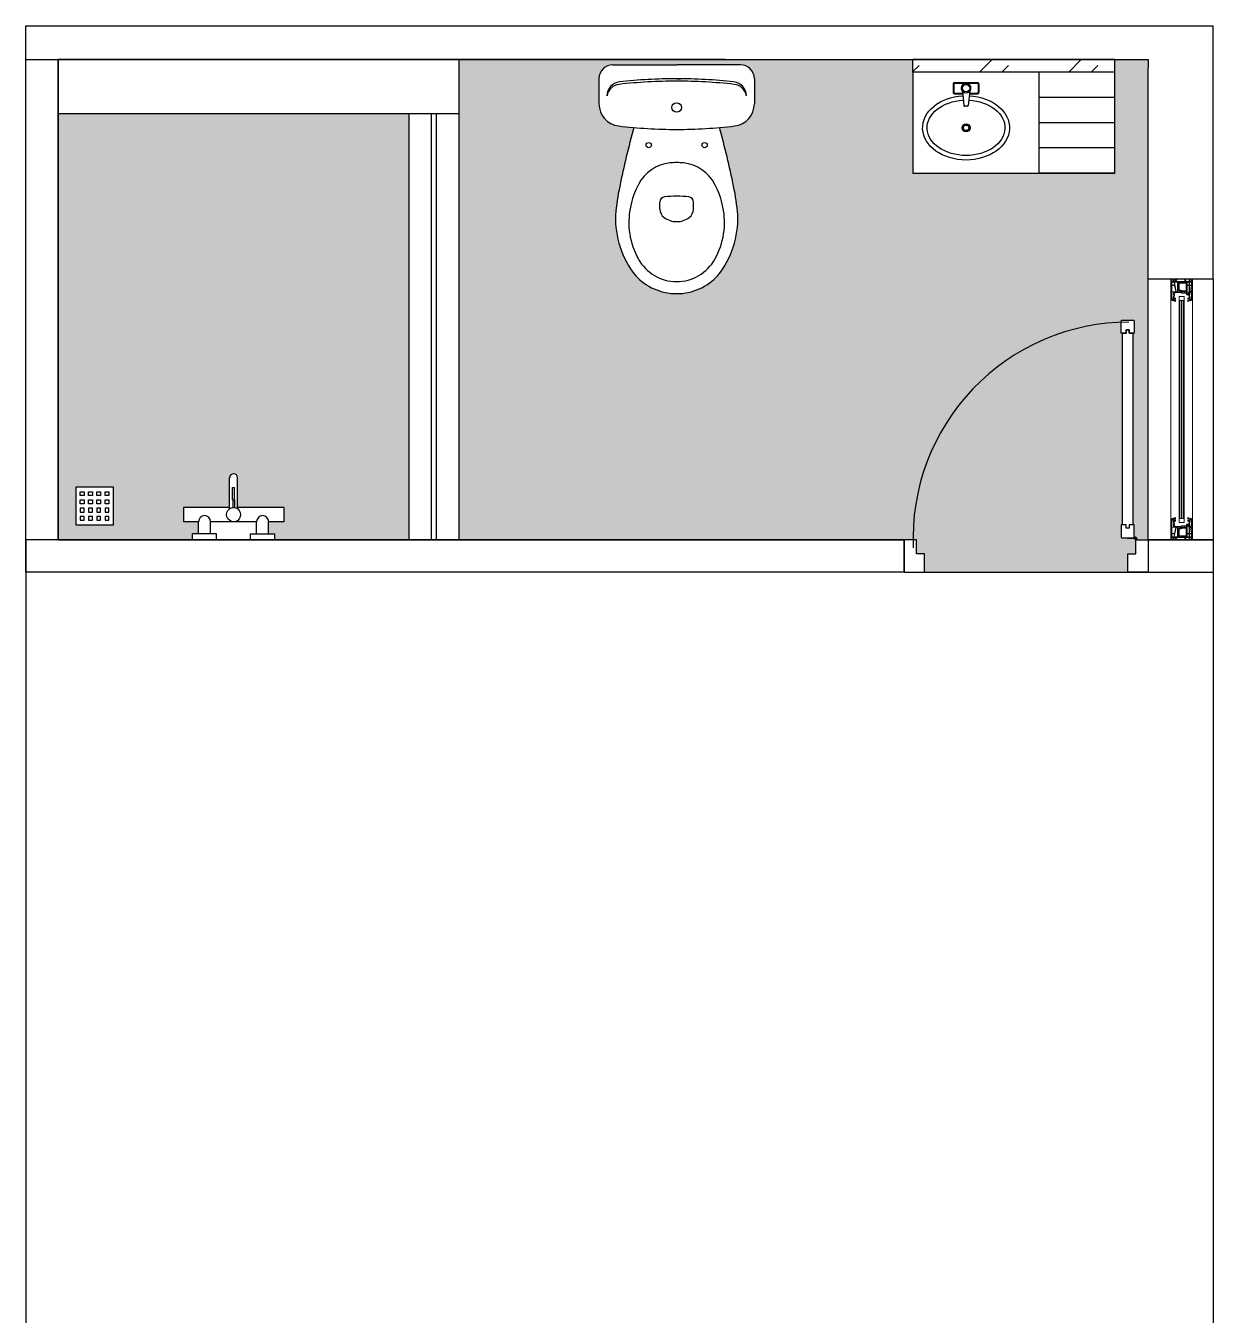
# Model space of a CAD drawing. Header units: millimetres. Extents: x 2258 to 5600, y 711 to 2563.
# Drawn here: x 4734.3 to 4875.3, y 1193.1 to 1346.1 of the extents above; entities that cross this region are included whole.
import ezdxf

# ---------------------------------------------------------------- set-up
doc = ezdxf.new("R2010")
doc.units = ezdxf.units.MM
doc.linetypes.add('HIDDENX2', pattern=[0.75, 0.5, -0.25])
for name, color, linetype, lineweight in [('HAT', 8, 'Continuous', 18), ('PQI-A-HIDN', 31, 'HIDDENX2', 9), ('PQI-A-IN-ELEV', 245, 'Continuous', 9), ('PQI-A-WALL', 30, 'Continuous', 50), ('PQI-A-WIN', 140, 'Continuous', 13), ('WAL', 7, 'Continuous', 30)]:
    doc.layers.add(name, color=color, linetype=linetype, lineweight=lineweight)

# ---------------------------------------------------------------- blocks, each defined once
blk = doc.blocks.new('*U97')
at = {"ltscale": 10}
for p, q in [((47, 33.1), (0, 33.1)), ((0, 33.1), (0.1, 31.2)), ((0, 33.1), (60.7, 33.1)), ((2.2, 25.9), (0, 25.1)), ((0, 25.1), (0, 23.6)), ((0, 12.1), (0, 9.6)), ((0.1, 31.2), (2.2, 30.4)), ((0.5, 23.1), (6, 23.1)), ((6, 12.6), (0.5, 12.6)), ((1, 8.6), (2.5, 8.6)), ((2.5, 8.6), (2.5, 10.6)), ((2.5, 10.6), (6, 10.6)), ((4, 30.7), (6, 30.7)), ((6, 25.6), (4, 25.6)), ((6.5, 30.2), (6.5, 26.1)), ((6.5, 22.6), (6.5, 13.1)), ((6.5, 10.1), (6.5, -15.9)), ((9.1, 23.2), (9.1, 16.9)), ((9.1, 15.7), (9.1, -11.7)), ((18.1, 23.5), (9.4, 23.5)), ((9.4, 16.6), (18.1, 16.6)), ((37.9, 16), (9.4, 16)), ((18.4, 16.9), (18.4, 23.2)), ((19, 23.2), (19, 16.9)), ((37.9, 23.5), (19.3, 23.5)), ((19.3, 16.6), (41.6, 16.6)), ((38.2, 13.9), (38.2, 15.7)), ((38.2, -2.2), (39.7, 1.7)), ((38.9, 7.9), (40.6, 7.9)), ((40, 6.4), (38.9, 6.4)), ((39, 15.7), (39, 13.9)), ((41.1, 16), (39.3, 16)), ((39.7, 1.7), (40, 6.4)), ((40.8, 23.3), (40.8, 30.2)), ((40.8, 30.2), (60.7, 30.2)), ((40.8, -2.6), (42.3, 1.1)), ((40.9, 8.2), (41.4, 15.7)), ((42.8, 22.8), (41.3, 22.8)), ((43.1, 20.2), (41.3, 20.2)), ((42.3, 1.1), (44, 15.1)), ((42.8, 22.8), (48.4, 24.4)), ((44.8, 20.7), (43.2, 20.3)), ((44.5, 15.6), (47.4, 15.1)), ((45.4, 18.4), (45.4, 20.2)), ((48.1, 24.5), (46.8, 25.1)), ((56.1, 23.3), (48, 21.8)), ((48, 15.6), (48, 21.8)), ((56.9, 25.9), (48.4, 24.4)), ((746.7, 8), (53.3, 8)), ((53.3, -8), (53.3, 8)), ((57.5, 19.5), (56.7, 22.9)), ((63, 25.9), (56.9, 25.9)), ((60.4, 19.1), (58, 19.1)), ((58.9, 23.1), (59.4, 20.9)), ((62.7, 23.7), (59.4, 23.7)), ((59.7, 20.6), (60.7, 20.6)), ((61, 20.2), (60.4, 19.1)), ((62.7, 28.6), (63.3, 26.3)), ((64.6, 19.1), (64, 20.2)), ((64.3, 20.6), (65.2, 20.6)), ((67.7, 19.1), (64.6, 19.1)), ((65.3, -8), (65.3, 8)), ((65.5, 29.4), (68, 19.5)), ((734.5, 29.4), (732, 19.5)), ((732.3, 19.1), (735.3, 19.1)), ((734.7, -8), (734.7, 8)), ((735.7, 20.6), (734.8, 20.6)), ((735.3, 19.1), (736, 20.2)), ((737.3, 28.6), (736.7, 26.3)), ((737, 25.9), (743.1, 25.9)), ((737.3, 23.7), (740.6, 23.7)), ((739, 20.2), (739.6, 19.1)), ((800, 33.1), (739.3, 33.1)), ((759.2, 30.2), (739.3, 30.2)), ((740.3, 20.6), (739.3, 20.6)), ((739.6, 19.1), (742, 19.1)), ((741.1, 23.1), (740.6, 20.9)), ((742.5, 19.5), (743.3, 22.9)), ((743.1, 25.9), (751.6, 24.4)), ((743.9, 23.3), (752, 21.8)), ((746.7, -8), (746.7, 8)), ((757.2, 22.8), (751.6, 24.4)), ((751.9, 24.5), (753.2, 25.1)), ((752, 15.6), (752, 21.8)), ((755.5, 15.6), (752.6, 15.1)), ((753, 33.1), (800, 33.1)), ((754.6, 18.4), (754.6, 20.2)), ((755.2, 20.7), (756.8, 20.3)), ((757.7, 1.1), (756, 15.1)), ((756.9, 20.2), (758.7, 20.2)), ((757.2, 22.8), (758.7, 22.8)), ((759.2, -2.6), (757.7, 1.1)), ((780.7, 16.6), (758.4, 16.6)), ((759.1, 8.2), (758.6, 15.7)), ((758.9, 16), (760.7, 16)), ((759.2, 23.3), (759.2, 30.2)), ((761, 7.9), (759.4, 7.9)), ((759.9, 6.4), (761, 6.4)), ((760.3, 1.7), (759.9, 6.4)), ((761.8, -2.2), (760.3, 1.7)), ((761, 15.7), (761, 13.9)), ((761.8, 13.9), (761.8, 15.7)), ((762.1, 23.5), (780.7, 23.5)), ((762.1, 16), (790.6, 16)), ((781, 23.2), (781, 16.9)), ((781.6, 16.9), (781.6, 23.2)), ((781.9, 23.5), (790.6, 23.5)), ((790.6, 16.6), (781.9, 16.6)), ((790.9, 23.2), (790.9, 16.9)), ((790.9, 15.7), (790.9, -11.7)), ((793.5, 30.2), (793.5, 26.1)), ((793.5, 22.6), (793.5, 13.1)), ((793.5, 10.1), (793.5, -15.9)), ((796, 30.7), (794, 30.7)), ((794, 25.6), (796, 25.6)), ((799.5, 23.1), (794, 23.1)), ((794, 12.6), (799.5, 12.6)), ((797.5, 10.6), (794, 10.6)), ((797.5, 8.6), (797.5, 10.6)), ((799, 8.6), (797.5, 8.6)), ((799.9, 31.2), (797.8, 30.4)), ((797.8, 25.9), (800, 25.1)), ((800, 33.1), (799.9, 31.2)), ((800, 25.1), (800, 23.6)), ((800, 12.1), (800, 9.6)), ((0, -15.4), (0, -17.8)), ((0, -17.8), (2.2, -18.6)), ((2.2, -23.1), (0, -23.9)), ((0, -23.9), (0, -24.8)), ((0, -24.8), (2.2, -25.6)), ((0.1, -30.9), (0, -32.9)), ((0, -32.9), (60.7, -32.9)), ((2.2, -30.1), (0.1, -30.9)), ((2.5, -14.4), (1, -14.4)), ((2.5, -16.4), (2.5, -14.4)), ((6, -16.4), (2.5, -16.4)), ((4, -18.4), (6, -18.4)), ((6, -23.4), (4, -23.4)), ((4, -25.4), (6, -25.4)), ((6, -30.4), (4, -30.4)), ((6.5, -18.9), (6.5, -22.9)), ((6.5, -25.9), (6.5, -29.9)), ((9.1, -12.9), (9.1, -22.1)), ((9.4, -12), (18.1, -12)), ((37.9, -12.6), (9.4, -12.6)), ((9.5, -22.4), (38, -16.9)), ((18.4, -11.7), (18.4, -10.3)), ((19, -10.3), (19, -11.7)), ((19.3, -12), (37.9, -12)), ((39.1, -23.3), (38, -29.6)), ((38.2, -11.7), (38.2, -2.3)), ((38.2, -16.6), (38.2, -12.9)), ((38.3, -30), (60.7, -30)), ((40.8, -19.4), (40.8, -2.8)), ((47.8, -21.6), (45.8, -22.5)), ((48.1, -24.2), (46.8, -24.8)), ((56.1, -23), (48.1, -21.6)), ((56.9, -25.7), (48.4, -24.2)), ((746.7, -8), (53.3, -8)), ((57.5, -19.2), (56.7, -22.6)), ((63, -25.7), (56.9, -25.7)), ((60.4, -18.9), (58, -18.9)), ((58.9, -22.8), (59.4, -20.6)), ((62.7, -23.5), (59.4, -23.5)), ((59.7, -20.4), (60.7, -20.4)), ((61, -19.9), (60.4, -18.9)), ((62.7, -28.4), (63.3, -26)), ((64.6, -18.9), (64, -19.9)), ((64.3, -20.4), (65.2, -20.4)), ((67.7, -18.9), (64.6, -18.9)), ((65.5, -29.1), (68, -19.2)), ((734.5, -29.1), (732, -19.2)), ((732.3, -18.9), (735.3, -18.9)), ((735.7, -20.4), (734.8, -20.4)), ((735.3, -18.9), (736, -19.9)), ((737.3, -28.4), (736.7, -26)), ((737, -25.7), (743.1, -25.7)), ((737.3, -23.5), (740.6, -23.5)), ((739, -19.9), (739.6, -18.9)), ((740.3, -20.4), (739.3, -20.4)), ((761.7, -30), (739.3, -30)), ((800, -32.9), (739.3, -32.9)), ((739.6, -18.9), (742, -18.9)), ((741.1, -22.8), (740.6, -20.6)), ((742.5, -19.2), (743.3, -22.6)), ((743.1, -25.7), (751.6, -24.2)), ((743.9, -23), (751.9, -21.6)), ((751.9, -24.2), (753.2, -24.8)), ((752.2, -21.6), (754.2, -22.5)), ((759.2, -19.4), (759.2, -2.8)), ((760.9, -23.3), (762, -29.6)), ((761.8, -11.7), (761.8, -2.3)), ((761.8, -16.6), (761.8, -12.9)), ((790.5, -22.4), (762, -16.9)), ((780.7, -12), (762.1, -12)), ((762.1, -12.6), (790.6, -12.6)), ((781, -10.3), (781, -11.7)), ((781.6, -11.7), (781.6, -10.3)), ((790.6, -12), (781.9, -12)), ((790.9, -12.9), (790.9, -22.1)), ((793.5, -18.9), (793.5, -22.9)), ((793.5, -25.9), (793.5, -29.9)), ((794, -16.4), (797.5, -16.4)), ((796, -18.4), (794, -18.4)), ((794, -23.4), (796, -23.4)), ((796, -25.4), (794, -25.4)), ((794, -30.4), (796, -30.4)), ((797.5, -16.4), (797.5, -14.4)), ((797.5, -14.4), (799, -14.4)), ((800, -17.8), (797.8, -18.6)), ((797.8, -23.1), (800, -23.9)), ((800, -24.8), (797.8, -25.6)), ((797.8, -30.1), (799.9, -30.9)), ((799.9, -30.9), (800, -32.9)), ((800, -15.4), (800, -17.8)), ((800, -23.9), (800, -24.8))]:
    blk.add_line(p, q, dxfattribs=at)
for p, q in [((9.1, 29.9), (9.1, 24.4)), ((18.1, 30.2), (9.4, 30.2)), ((9.4, 24.1), (18.1, 24.1)), ((9.6, 15.5), (34.9, 15.5)), ((9.6, 13.5), (9.6, 15.5)), ((9.6, 14.4), (10.7, 15.5)), ((9.6, 13.1), (11.6, 15.1)), ((9.6, 11.7), (11.6, 13.7)), ((34.9, 13.5), (9.6, 13.5)), ((9.6, -6.8), (9.6, 13.2)), ((9.6, 13.2), (11.6, 13.2)), ((9.6, 13), (9.8, 13.2)), ((9.6, 11.6), (11.3, 13.2)), ((9.6, 10.2), (11.6, 12.2)), ((9.6, 10.1), (11.6, 12.1)), ((9.6, 8.8), (11.6, 10.8)), ((9.6, 8.7), (11.6, 10.7)), ((9.6, 7.4), (11.6, 9.4)), ((9.6, 7.3), (11.6, 9.3)), ((9.6, 6), (11.6, 8)), ((9.6, 4.6), (11.6, 6.6)), ((9.6, 3.2), (11.6, 5.2)), ((9.6, 1.8), (11.6, 3.8)), ((9.6, 0.3), (11.6, 2.3)), ((9.6, -1.1), (11.6, 0.9)), ((10.1, 13.5), (12.1, 15.5)), ((11.5, 13.5), (13.5, 15.5)), ((11.6, 13.2), (11.6, -6.8)), ((12.9, 13.5), (14.9, 15.5)), ((14.3, 13.5), (16.3, 15.5)), ((15.7, 13.5), (17.7, 15.5)), ((17.2, 13.5), (19.2, 15.5)), ((18.4, 24.4), (18.4, 29.9)), ((18.6, 13.5), (20.6, 15.5)), ((19, 29.9), (19, 24.4)), ((25, 30.2), (19.3, 30.2)), ((19.3, 24.1), (37.9, 24.1)), ((20, 13.5), (22, 15.5)), ((21.4, 13.5), (23.4, 15.5)), ((22.8, 13.5), (24.8, 15.5)), ((24.2, 13.5), (26.2, 15.5)), ((25, 29.6), (25, 30.2)), ((25.6, 13.5), (27.6, 15.5)), ((27.1, 13.5), (29.1, 15.5)), ((30, 30.2), (28, 30.2)), ((28, 30.2), (28, 29.6)), ((28.5, 13.5), (30.5, 15.5)), ((29.9, 13.5), (31.9, 15.5)), ((30, 29.6), (30, 30.2)), ((31.3, 13.5), (33.3, 15.5)), ((32.4, -7.1), (35.6, 2.7)), ((32.7, 13.5), (34.7, 15.5)), ((37.9, 30.2), (33, 30.2)), ((33, 30.2), (33, 29.6)), ((34, -2.1), (37.1, 1)), ((34.1, 13.5), (35.9, 15.3)), ((37.5, 2), (34.3, -7.7)), ((34.7, 0), (37.6, 2.9)), ((35.3, 13.3), (36.7, 14.7)), ((35.4, 13.3), (36.8, 14.7)), ((35.4, 2.1), (37.6, 4.3)), ((35.6, 12.2), (37.6, 14.2)), ((35.6, 12.1), (37.4, 13.9)), ((35.6, 2.9), (35.6, 12.8)), ((35.6, 10.8), (37.6, 12.8)), ((35.6, 10.7), (37.6, 12.7)), ((35.6, 9.4), (37.6, 11.4)), ((35.6, 9.3), (37.6, 11.3)), ((35.6, 8), (37.6, 10)), ((35.6, 7.9), (37.6, 9.9)), ((35.6, 6.5), (37.6, 8.5)), ((35.6, 6.4), (37.6, 8.4)), ((35.6, 5.1), (37.6, 7.1)), ((35.6, 3.7), (37.6, 5.7)), ((37.6, 12.8), (37.6, 2.9)), ((37.7, 27.6), (37.9, 27.6)), ((37.9, 24.6), (37.7, 24.6)), ((38.2, 27.9), (38.2, 29.9)), ((761.8, 27.9), (761.8, 29.9)), ((762, 24.6), (762.3, 24.6)), ((780.7, 24.1), (762, 24.1)), ((762.1, 30.2), (767, 30.2)), ((762.3, 27.6), (762.1, 27.6)), ((764.4, 12.2), (762.4, 14.2)), ((762.4, 12.8), (762.4, 2.9)), ((764.4, 10.8), (762.4, 12.8)), ((764.4, 10.7), (762.4, 12.7)), ((764.4, 9.4), (762.4, 11.4)), ((764.4, 9.3), (762.4, 11.3)), ((764.4, 8), (762.4, 10)), ((764.4, 7.9), (762.4, 9.9)), ((764.4, 6.5), (762.4, 8.5)), ((764.4, 6.4), (762.4, 8.4)), ((764.4, 5.1), (762.4, 7.1)), ((764.4, 3.7), (762.4, 5.7)), ((764.6, 2.1), (762.4, 4.3)), ((765.3, 0), (762.4, 2.9)), ((762.5, 2), (765.7, -7.7)), ((764.4, 12.1), (762.6, 13.9)), ((766, -2.1), (762.9, 1)), ((764.6, 13.3), (763.2, 14.7)), ((764.7, 13.3), (763.3, 14.7)), ((765.9, 13.5), (764.1, 15.3)), ((764.4, 2.9), (764.4, 12.8)), ((767.6, -7.1), (764.4, 2.7)), ((790.4, 15.5), (765.1, 15.5)), ((765.1, 13.5), (790.4, 13.5)), ((767.3, 13.5), (765.3, 15.5)), ((768.7, 13.5), (766.7, 15.5)), ((767, 30.2), (767, 29.6)), ((770.1, 13.5), (768.1, 15.5)), ((771.5, 13.5), (769.5, 15.5)), ((770, 29.6), (770, 30.2)), ((770, 30.2), (772, 30.2)), ((772.9, 13.5), (770.9, 15.5)), ((772, 30.2), (772, 29.6)), ((774.3, 13.5), (772.3, 15.5)), ((775.8, 13.5), (773.8, 15.5)), ((775, 29.6), (775, 30.2)), ((775, 30.2), (780.7, 30.2)), ((777.2, 13.5), (775.2, 15.5)), ((778.6, 13.5), (776.6, 15.5)), ((780, 13.5), (778, 15.5)), ((781.4, 13.5), (779.4, 15.5)), ((782.8, 13.5), (780.8, 15.5)), ((781, 29.9), (781, 24.4)), ((781.6, 24.4), (781.6, 29.9)), ((781.9, 30.2), (790.6, 30.2)), ((790.6, 24.1), (781.9, 24.1)), ((784.2, 13.5), (782.2, 15.5)), ((785.7, 13.5), (783.7, 15.5)), ((787.1, 13.5), (785.1, 15.5)), ((788.5, 13.5), (786.5, 15.5)), ((789.9, 13.5), (787.9, 15.5)), ((790.4, 13.1), (788.4, 15.1)), ((790.4, 11.7), (788.4, 13.7)), ((790.4, 13.2), (788.4, 13.2)), ((788.4, 13.2), (788.4, -6.8)), ((790.4, 10.2), (788.4, 12.2)), ((790.4, 10.1), (788.4, 12.1)), ((790.4, 8.8), (788.4, 10.8)), ((790.4, 8.7), (788.4, 10.7)), ((790.4, 7.4), (788.4, 9.4)), ((790.4, 7.3), (788.4, 9.3)), ((790.4, 6), (788.4, 8)), ((790.4, 4.6), (788.4, 6.6)), ((790.4, 3.2), (788.4, 5.2)), ((790.4, 1.8), (788.4, 3.8)), ((790.4, 0.3), (788.4, 2.3)), ((790.4, -1.1), (788.4, 0.9)), ((790.4, 11.6), (788.7, 13.2)), ((790.4, 14.4), (789.3, 15.5)), ((790.4, 13), (790.2, 13.2)), ((790.4, 13.5), (790.4, 15.5)), ((790.4, -6.8), (790.4, 13.2)), ((790.9, 29.9), (790.9, 24.4)), ((9.1, -23.6), (9.1, -29.7)), ((17.7, -21.7), (9.3, -23.3)), ((9.4, -30), (17.8, -30)), ((9.6, -2.5), (11.6, -0.5)), ((9.6, -3.9), (11.6, -1.9)), ((9.6, -5.3), (11.6, -3.3)), ((9.6, -6.7), (11.6, -4.7)), ((9.8, -7.9), (11.6, -6.1)), ((10.4, -8.8), (11.8, -7.3)), ((11.2, -9.3), (13, -7.5)), ((12.3, -7.5), (31.7, -7.5)), ((31.7, -9.5), (12.3, -9.5)), ((12.4, -9.5), (14.4, -7.5)), ((13.9, -9.5), (15.9, -7.5)), ((15.3, -9.5), (17.3, -7.5)), ((16.7, -9.5), (18.7, -7.5)), ((18.1, -9.5), (20.1, -7.5)), ((18.1, -29.7), (18.1, -22)), ((19, -29.7), (19, -21.7)), ((19.2, -21.4), (37.8, -17.8)), ((37.1, -30), (19.3, -30)), ((19.5, -9.5), (21.5, -7.5)), ((20.9, -9.5), (22.9, -7.5)), ((22.3, -9.5), (24.3, -7.5)), ((23.8, -9.5), (25.8, -7.5)), ((25.2, -9.5), (27.2, -7.5)), ((26.6, -9.5), (28.6, -7.5)), ((28, -9.5), (30, -7.5)), ((29.4, -9.5), (31.4, -7.5)), ((30.8, -9.5), (35.1, -5.3)), ((32.3, -9.5), (34.4, -7.4)), ((32.6, -6.3), (35.8, -3.2)), ((33.3, -4.2), (36.4, -1.1)), ((38.7, -22), (37.4, -29.7)), ((38.2, -18.1), (38.2, -19.4)), ((761.3, -22), (762.6, -29.7)), ((761.8, -18.1), (761.8, -19.4)), ((780.8, -21.4), (762.2, -17.8)), ((762.9, -30), (780.7, -30)), ((766.7, -4.2), (763.5, -1.1)), ((767.3, -6.3), (764.2, -3.2)), ((769.2, -9.5), (764.9, -5.3)), ((767.7, -9.5), (765.6, -7.4)), ((787.7, -7.5), (768.3, -7.5)), ((768.3, -9.5), (787.7, -9.5)), ((770.6, -9.5), (768.6, -7.5)), ((772, -9.5), (770, -7.5)), ((773.4, -9.5), (771.4, -7.5)), ((774.8, -9.5), (772.8, -7.5)), ((776.2, -9.5), (774.2, -7.5)), ((777.6, -9.5), (775.6, -7.5)), ((779.1, -9.5), (777.1, -7.5)), ((780.5, -9.5), (778.5, -7.5)), ((781.9, -9.5), (779.9, -7.5)), ((781, -29.7), (781, -21.7)), ((783.3, -9.5), (781.3, -7.5)), ((781.9, -29.7), (781.9, -22)), ((790.6, -30), (782.2, -30)), ((782.3, -21.7), (790.7, -23.3)), ((784.7, -9.5), (782.7, -7.5)), ((786.1, -9.5), (784.1, -7.5)), ((787.5, -9.5), (785.5, -7.5)), ((788.7, -9.3), (787, -7.5)), ((789.6, -8.8), (788.2, -7.3)), ((790.4, -2.5), (788.4, -0.5)), ((790.4, -3.9), (788.4, -1.9)), ((790.4, -5.3), (788.4, -3.3)), ((790.4, -6.7), (788.4, -4.7)), ((790.2, -7.9), (788.4, -6.1)), ((790.9, -23.6), (790.9, -29.7))]:
    blk.add_line(p, q)
at = {"ltscale": 100}
for p, q in [((65.3, 5), (734.7, 5)), ((65.3, 0), (734.7, 0)), ((65.3, -5), (734.7, -5))]:
    blk.add_line(p, q, dxfattribs=at)
at = {"ltscale": 10}
for centre, radius, start, end in [((0.5, 23.6), 0.5, 180, 270), ((0.5, 12.1), 0.5, 90, 180), ((1, 9.6), 1, 180, 270), ((2.6, 31.4), 1, 250, 293.8955), ((2.6, 24.9), 1, 66.1045, 110), ((4, 28.2), 2.5, 90, 113.8955), ((4, 28.1), 2.5, 246.1045, 270), ((6, 30.2), 0.5, 0, 90), ((6, 26.1), 0.5, 270, 0), ((6, 22.6), 0.5, 0, 90), ((6, 13.1), 0.5, 270, 0), ((6, 10.1), 0.5, 0, 90), ((9.4, 23.2), 0.3, 90, 180), ((9.4, 16.9), 0.3, 180, 270), ((9.4, 15.7), 0.3, 90, 180), ((18.1, 23.2), 0.3, 0, 90), ((18.1, 16.9), 0.3, 270, 360), ((19.3, 23.2), 0.3, 90, 180), ((19.3, 16.9), 0.3, 180, 270), ((37.9, 23.2), 0.3, 1.6854, 90), ((37.9, 15.7), 0.3, 0, 90), ((41.3, 23.3), 3.1, 181.6854, 270), ((38.6, 13.9), 0.4, 180, 0), ((38.9, 7.1), 0.75, 90, 270), ((39.3, 15.7), 0.3, 90, 180), ((40.6, 8.2), 0.3, 270, 356), ((44.3, 19.6), 6, 65.2313, 125.6853), ((41.3, 23.3), 0.5, 180, 270), ((41.1, 15.7), 0.3, 356, 90), ((41.6, 16.9), 0.3, 270, 326.3748), ((44.5, 15.1), 3.1, 79.1758, 146.3748), ((43.1, 20.7), 0.5, 270, 286), ((44.5, 15.1), 0.5, 82, 176), ((44.9, 20.2), 0.5, 0, 106), ((45.1, 18.4), 0.3, 259.1758, 0), ((47.5, 15.6), 0.5, 261.547, 0), ((48.3, 24.9), 0.5, 245.2313, 280), ((56.2, 22.8), 0.5, 14, 100), ((56.9, 25.4), 0.5, 90, 100), ((56.9, 25.4), 0.5, 90, 100), ((58, 19.6), 0.5, 194, 270), ((59.4, 23.2), 0.5, 90, 194), ((59.7, 20.9), 0.3, 194, 270), ((60.7, 28.1), 5, 14, 90), ((60.7, 28.1), 2.1, 14, 90), ((60.7, 20.3), 0.3, 330, 90), ((62.7, 20.9), 2.8, 0, 90), ((63, 26.2), 0.3, 270, 14), ((64.3, 20.3), 0.3, 90, 210), ((65.2, 20.9), 0.3, 270, 0), ((67.7, 19.4), 0.3, 270, 14), ((732.3, 19.4), 0.3, 166, 270), ((739.3, 28.1), 5, 90, 166), ((737.3, 20.9), 2.8, 90, 180), ((734.8, 20.9), 0.3, 180, 270), ((735.7, 20.3), 0.3, 330, 90), ((737, 26.2), 0.3, 166, 270), ((739.3, 28.1), 2.1, 90, 166), ((739.3, 20.3), 0.3, 90, 210), ((740.3, 20.9), 0.3, 270, 346), ((740.6, 23.2), 0.5, 346, 90), ((742, 19.6), 0.5, 270, 346), ((743.1, 25.4), 0.5, 80, 90), ((743.1, 25.4), 0.5, 80, 90), ((743.8, 22.8), 0.5, 80, 166), ((751.7, 24.9), 0.5, 260, 294.7687), ((752.5, 15.6), 0.5, 180, 278.453), ((755.7, 19.6), 6, 54.3147, 114.7687), ((755.1, 20.2), 0.5, 74, 180), ((754.9, 18.4), 0.3, 180, 280.8242), ((755.5, 15.1), 3.1, 33.6252, 100.8242), ((755.5, 15.1), 0.5, 4, 98), ((756.9, 20.7), 0.5, 254, 270), ((758.4, 16.9), 0.3, 213.6252, 270), ((758.9, 15.7), 0.3, 90, 184), ((758.7, 23.3), 0.5, 270, 0), ((758.7, 23.3), 3.1, 270, 358.3146), ((759.4, 8.2), 0.3, 184, 270), ((760.7, 15.7), 0.3, 0, 90), ((761.4, 13.9), 0.4, 180, 0), ((761, 7.1), 0.75, 270, 90), ((762.1, 23.2), 0.3, 90, 178.3146), ((762.1, 15.7), 0.3, 90, 180), ((780.7, 23.2), 0.3, 0, 90), ((780.7, 16.9), 0.3, 270, 0), ((781.9, 23.2), 0.3, 90, 180), ((781.9, 16.9), 0.3, 180, 270), ((790.6, 23.2), 0.3, 0, 90), ((790.6, 16.9), 0.3, 270, 360), ((790.6, 15.7), 0.3, 0, 90), ((794, 30.2), 0.5, 90, 180), ((794, 26.1), 0.5, 180, 270), ((794, 22.6), 0.5, 90, 180), ((794, 13.1), 0.5, 180, 270), ((794, 10.1), 0.5, 90, 180), ((796, 28.2), 2.5, 66.1045, 90), ((796, 28.1), 2.5, 270, 293.8955), ((797.4, 31.4), 1, 246.1045, 290), ((797.4, 24.9), 1, 70, 113.8955), ((799, 9.6), 1, 270, 0), ((799.5, 23.6), 0.5, 270, 0), ((799.5, 12.1), 0.5, 0, 90), ((1, -15.4), 1, 90, 180), ((2.6, -17.7), 1, 250, 293.8955), ((2.6, -24.1), 1, 66.1045, 110), ((2.6, -24.7), 1, 250, 293.8955), ((2.6, -31.1), 1, 66.1045, 110), ((4, -20.9), 2.5, 90, 113.8955), ((4, -20.9), 2.5, 246.1045, 270), ((4, -27.9), 2.5, 90, 113.8955), ((4, -27.9), 2.5, 246.1045, 270), ((6, -15.9), 0.5, 270, 0), ((6, -18.9), 0.5, 0, 90), ((6, -22.9), 0.5, 270, 0), ((6, -25.9), 0.5, 0, 90), ((6, -29.9), 0.5, 270, 0), ((9.4, -11.7), 0.3, 180, 270), ((9.4, -12.9), 0.3, 90, 180), ((9.4, -22.1), 0.3, 180, 280.8928), ((18.1, -11.7), 0.3, 270, 0), ((18.7, -10.3), 0.3, 90, 180), ((18.7, -10.3), 0.3, 0, 90), ((19.3, -11.7), 0.3, 180, 270), ((37.9, -11.7), 0.3, 270, 0), ((37.9, -12.9), 0.3, 0, 90), ((37.9, -16.6), 0.3, 280.8928, 0), ((38.3, -29.7), 0.3, 170, 270), ((38.5, -2.3), 0.3, 159, 180), ((39.4, -23.3), 0.3, 39.1553, 170), ((44.3, -19.4), 6, 219.1553, 294.7687), ((41.3, -2.8), 0.5, 159, 180), ((44.3, -19.4), 3.5, 180, 294.7236), ((48, -22.1), 0.5, 80, 114.7236), ((48.3, -24.7), 0.5, 80, 114.7687), ((56.2, -22.5), 0.5, 260, 346), ((56.9, -25.2), 0.5, 260, 270), ((56.9, -25.2), 0.5, 260, 270), ((58, -19.4), 0.5, 90, 166), ((59.4, -23), 0.5, 166, 270), ((59.7, -20.7), 0.3, 90, 166), ((60.7, -20.1), 0.3, 270, 30), ((60.7, -27.9), 2.1, 270, 346), ((60.7, -27.9), 5, 270, 346), ((62.7, -20.7), 2.8, 270, 0), ((63, -26), 0.3, 346, 90), ((64.3, -20.1), 0.3, 150, 270), ((65.2, -20.7), 0.3, 0, 90), ((67.7, -19.2), 0.3, 346, 90), ((732.3, -19.2), 0.3, 90, 194), ((734.8, -20.7), 0.3, 90, 180), ((737.3, -20.7), 2.8, 180, 270), ((739.3, -27.9), 5, 194, 270), ((735.7, -20.1), 0.3, 270, 30), ((737, -26), 0.3, 90, 194), ((739.3, -27.9), 2.1, 194, 270), ((739.3, -20.1), 0.3, 150, 270), ((740.3, -20.7), 0.3, 14, 90), ((740.6, -23), 0.5, 270, 14), ((742, -19.4), 0.5, 14, 90), ((743.1, -25.2), 0.5, 270, 280), ((743.1, -25.2), 0.5, 270, 280), ((743.8, -22.5), 0.5, 194, 280), ((751.7, -24.7), 0.5, 65.2313, 100), ((752, -22.1), 0.5, 65.2764, 100), ((755.7, -19.4), 6, 245.2313, 320.8447), ((755.7, -19.4), 3.5, 245.2764, 0), ((758.7, -2.8), 0.5, 360, 21), ((760.6, -23.3), 0.3, 10, 140.8447), ((761.7, -29.7), 0.3, 270, 10), ((761.5, -2.3), 0.3, 360, 21), ((762.1, -11.7), 0.3, 180, 270), ((762.1, -12.9), 0.3, 90, 180), ((762.1, -16.6), 0.3, 180, 259.1072), ((780.7, -11.7), 0.3, 270, 0), ((781.3, -10.3), 0.3, 90, 180), ((781.3, -10.3), 0.3, 0, 90), ((781.9, -11.7), 0.3, 180, 270), ((790.6, -22.1), 0.3, 259.1072, 0), ((790.6, -11.7), 0.3, 270, 0), ((790.6, -12.9), 0.3, 0, 90), ((794, -15.9), 0.5, 180, 270), ((794, -18.9), 0.5, 90, 180), ((794, -22.9), 0.5, 180, 270), ((794, -25.9), 0.5, 90, 180), ((794, -29.9), 0.5, 180, 270), ((796, -20.9), 2.5, 66.1045, 90), ((796, -20.9), 2.5, 270, 293.8955), ((796, -27.9), 2.5, 66.1045, 90), ((796, -27.9), 2.5, 270, 293.8955), ((797.4, -17.7), 1, 246.1045, 290), ((797.4, -24.1), 1, 70, 113.8955), ((797.4, -24.7), 1, 246.1045, 290), ((797.4, -31.1), 1, 70, 113.8955), ((799, -15.4), 1, 0, 90)]:
    blk.add_arc(centre, radius, start, end, dxfattribs=at)
for centre, radius, start, end in [((9.4, 29.9), 0.3, 90, 180), ((9.4, 24.4), 0.3, 180, 270), ((18.1, 29.9), 0.3, 0, 90), ((18.1, 24.4), 0.3, 270, 0), ((19.3, 29.9), 0.3, 90, 180), ((19.3, 24.4), 0.3, 180, 270), ((26.5, 29.6), 1.5, 180, 0), ((31.5, 29.6), 1.5, 180, 0), ((34.9, 12.8), 2.7, 0, 90), ((34.9, 12.8), 0.7, 0, 90), ((34.9, 2.9), 0.7, 342, 360), ((37.7, 26.1), 1.5, 90, 270), ((34.9, 2.9), 2.7, 342, 0), ((37.9, 29.9), 0.3, 0, 90), ((37.9, 27.9), 0.3, 270, 0), ((37.9, 24.4), 0.25, 270, 90), ((762.1, 29.9), 0.3, 90, 180), ((762.1, 27.9), 0.3, 180, 270), ((762, 24.4), 0.25, 90, 270), ((762.3, 26.1), 1.5, 270, 90), ((765.1, 12.8), 2.7, 90, 180), ((765.1, 2.9), 2.7, 180, 198), ((765.1, 12.8), 0.7, 90, 180), ((765.1, 2.9), 0.7, 180, 198), ((768.5, 29.6), 1.5, 180, 0), ((773.5, 29.6), 1.5, 180, 0), ((780.7, 29.9), 0.3, 0, 90), ((780.7, 24.4), 0.3, 270, 0), ((781.9, 29.9), 0.3, 90, 180), ((781.9, 24.4), 0.3, 180, 270), ((790.6, 29.9), 0.3, 0, 90), ((790.6, 24.4), 0.3, 270, 360), ((9.4, -23.6), 0.3, 100.8928, 180), ((9.4, -29.7), 0.3, 180, 270), ((12.3, -6.8), 2.7, 180, 270), ((12.3, -6.8), 0.7, 180, 270), ((17.8, -22), 0.3, 0, 100.8928), ((17.8, -29.7), 0.3, 270, 360), ((19.3, -21.7), 0.3, 100.8928, 180), ((19.3, -29.7), 0.3, 180, 270), ((31.7, -6.8), 0.7, 270, 342), ((31.7, -6.8), 2.7, 270, 342), ((37.1, -29.7), 0.3, 270, 350), ((37.9, -18.1), 0.3, 0, 100.8928), ((44.3, -19.4), 6.1, 180, 203.7683), ((38.4, -21.9), 0.3, 350, 23.7683), ((755.7, -19.4), 6.1, 336.2317, 0), ((761.6, -21.9), 0.3, 156.2317, 190), ((762.1, -18.1), 0.3, 79.1072, 180), ((762.9, -29.7), 0.3, 190, 270), ((768.3, -6.8), 2.7, 198, 270), ((768.3, -6.8), 0.7, 198, 270), ((780.7, -29.7), 0.3, 270, 0), ((780.7, -21.7), 0.3, 0, 79.1072), ((782.2, -22), 0.3, 79.1072, 180), ((782.2, -29.7), 0.3, 180, 270), ((787.7, -6.8), 2.7, 270, 0), ((787.7, -6.8), 0.7, 270, 0), ((790.6, -29.7), 0.3, 270, 0), ((790.6, -23.6), 0.3, 0, 79.1072)]:
    blk.add_arc(centre, radius, start, end)
at = {"layer": 'PQI-A-HIDN'}
for p, q in [((800, 97.1), (0, 97.1)), ((800, -102.9), (0, -102.9))]:
    blk.add_line(p, q, dxfattribs=at)
at = {"layer": 'PQI-A-IN-ELEV', "ltscale": 100}
for p, q in [((60.7, 33.1), (735.4, 33.1)), ((60.7, -32.9), (738.4, -32.9))]:
    blk.add_line(p, q, dxfattribs=at)

msp = doc.modelspace()

# ---------------------------------------------------------------- hatches: boundary and pattern name
at = {"layer": 'HAT', "lineweight": 30, "true_color": 0x636466}
h = msp.add_hatch(color=251, dxfattribs=at)
h.dxf.hatch_style = 1
h.paths.add_polyline_path([(4867.601, 1341.067), (4867.601, 1342.067), (4863.66, 1342.067), (4863.66, 1340.576), (4863.66, 1328.576), (4854.66, 1328.576), (4839.66, 1328.576), (4839.66, 1340.576), (4839.66, 1342.069), (4785.763, 1342.073), (4785.763, 1285.085), (4838.625, 1285.085), (4838.625, 1285.087), (4839.686, 1285.087, -0.4059931), (4864.395, 1310.893), (4864.395, 1310.992, -0.4142136), (4864.55, 1311.147), (4865.786, 1311.147, -0.4142136), (4865.94, 1310.992), (4865.94, 1309.601), (4865.786, 1309.601), (4865.786, 1286.847), (4865.94, 1286.847), (4865.94, 1285.435), (4866.095, 1285.377, -0.4142136), (4866.23, 1285.241), (4866.288, 1285.241), (4866.288, 1285.087), (4867.599, 1285.087), (4867.601, 1315.99)])
h.paths.add_polyline_path([(4804.853, 1327.02, -0.0173224), (4806.537, 1334, -0.0078179), (4804.726, 1334.187, -0.379899), (4802.386, 1336.823), (4802.386, 1339.792, -0.4142136), (4804.044, 1341.45), (4811.612, 1341.45), (4819.18, 1341.45, -0.4142136), (4820.839, 1339.792), (4820.839, 1336.823, -0.379899), (4818.499, 1334.187, -0.0078179), (4816.688, 1334, -0.0173224), (4818.371, 1327.02, -0.0345331), (4818.869, 1323.623, -0.1809014), (4816.509, 1316.447, -0.210568), (4811.612, 1314.289, -0.210568), (4806.716, 1316.447, -0.1809014), (4804.355, 1323.623, -0.0345331)], flags=16)
h.paths.add_polyline_path([(4806.115, 1324.553, -0.0689744), (4807.065, 1327.236, -0.2509802), (4810.801, 1329.795, -0.0272396), (4811.612, 1329.839, -0.0272395), (4812.424, 1329.795, -0.2509803), (4816.159, 1327.236, -0.0689761), (4817.11, 1324.552, -0.1796386), (4816.161, 1318.39, -0.2720869), (4811.612, 1315.717, -0.2720869), (4807.063, 1318.39, -0.1796407)], flags=0)
h.paths.add_polyline_path([(4809.622, 1325.157, -0.3806177), (4810.172, 1325.775, -0.0290206), (4811.612, 1325.858, -0.0290206), (4813.053, 1325.775, -0.3806177), (4813.603, 1325.157), (4813.603, 1324.324, -0.236068), (4813.105, 1323.329, -0.1622777), (4811.612, 1322.831, -0.1622777), (4810.119, 1323.329, -0.236068), (4809.622, 1324.324)], flags=0)
h.paths.add_polyline_path([(4807.984, 1331.913, -1), (4808.606, 1331.913, -1)], flags=0)
h.paths.add_polyline_path([(4803.339, 1337.77, -0.3825035), (4804.817, 1339.419, -0.0273731), (4811.612, 1339.792, -0.0273731), (4818.407, 1339.419, -0.3825035), (4819.885, 1337.77, 0.3312813), (4818.439, 1339.124, 0.0276293), (4811.612, 1339.501, 0.0276293), (4804.786, 1339.124, 0.3312813)], flags=0)
h.paths.add_polyline_path([(4811.052, 1336.391, -1), (4812.172, 1336.391, -1)], flags=0)
h.paths.add_polyline_path([(4814.619, 1331.913, -1), (4815.241, 1331.913, -1)], flags=0)
edge = h.paths.add_edge_path()
edge.add_line((4779.816, 1335.637), (4738.184, 1335.637))
edge.add_line((4738.184, 1335.637), (4738.184, 1285.085))
edge.add_line((4738.184, 1285.085), (4754.123, 1285.085))
edge.add_line((4754.123, 1285.085), (4754.123, 1285.799))
edge.add_line((4754.123, 1285.799), (4754.837, 1285.799))
edge.add_line((4754.837, 1285.799), (4754.837, 1287.226))
edge.add_line((4754.837, 1287.226), (4753.053, 1287.226))
edge.add_line((4753.053, 1287.226), (4753.053, 1288.891))
edge.add_line((4753.053, 1288.891), (4758.524, 1288.891))
edge.add_line((4758.524, 1288.891), (4758.524, 1292.529))
edge.add_ellipse((4759, 1292.437), major_axis=(0.336, -0.336), ratio=1, start_angle=45, end_angle=225, ccw=False)
edge.add_line((4759.476, 1292.437), (4759.476, 1288.891))
edge.add_line((4759.476, 1288.891), (4764.947, 1288.891))
edge.add_line((4764.947, 1288.891), (4764.947, 1287.226))
edge.add_line((4764.947, 1287.226), (4763.163, 1287.226))
edge.add_line((4763.163, 1287.226), (4763.163, 1285.799))
edge.add_line((4763.163, 1285.799), (4763.877, 1285.799))
edge.add_line((4763.877, 1285.799), (4763.877, 1285.085))
edge.add_line((4763.877, 1285.085), (4779.816, 1285.085))
edge.add_line((4779.816, 1285.085), (4779.816, 1335.637))
h.paths.add_polyline_path([(4744.722, 1291.317), (4744.722, 1286.857), (4740.262, 1286.857), (4740.262, 1291.317)], flags=16)
h.paths.add_polyline_path([(4744.187, 1290.782), (4744.187, 1290.336), (4743.741, 1290.336), (4743.741, 1290.782)], flags=0)
h.paths.add_polyline_path([(4744.187, 1289.8), (4744.187, 1289.354), (4743.741, 1289.354), (4743.741, 1289.8)], flags=0)
h.paths.add_polyline_path([(4743.206, 1290.782), (4743.206, 1290.336), (4742.76, 1290.336), (4742.76, 1290.782)], flags=0)
h.paths.add_polyline_path([(4744.187, 1288.819), (4744.187, 1288.373), (4743.741, 1288.373), (4743.741, 1288.819)], flags=0)
h.paths.add_polyline_path([(4743.206, 1289.8), (4743.206, 1289.354), (4742.76, 1289.354), (4742.76, 1289.8)], flags=0)
h.paths.add_polyline_path([(4744.187, 1287.838), (4744.187, 1287.392), (4743.741, 1287.392), (4743.741, 1287.838)], flags=0)
h.paths.add_polyline_path([(4742.225, 1290.782), (4742.225, 1290.336), (4741.779, 1290.336), (4741.779, 1290.782)], flags=0)
h.paths.add_polyline_path([(4743.206, 1288.819), (4743.206, 1288.373), (4742.76, 1288.373), (4742.76, 1288.819)], flags=0)
h.paths.add_polyline_path([(4742.225, 1289.8), (4742.225, 1289.354), (4741.779, 1289.354), (4741.779, 1289.8)], flags=0)
h.paths.add_polyline_path([(4743.206, 1287.838), (4743.206, 1287.392), (4742.76, 1287.392), (4742.76, 1287.838)], flags=0)
h.paths.add_polyline_path([(4741.244, 1290.782), (4741.244, 1290.336), (4740.797, 1290.336), (4740.797, 1290.782)], flags=0)
h.paths.add_polyline_path([(4742.225, 1288.819), (4742.225, 1288.373), (4741.779, 1288.373), (4741.779, 1288.819)], flags=0)
h.paths.add_polyline_path([(4741.244, 1289.8), (4741.244, 1289.354), (4740.797, 1289.354), (4740.797, 1289.8)], flags=0)
h.paths.add_polyline_path([(4742.225, 1287.838), (4742.225, 1287.392), (4741.779, 1287.392), (4741.779, 1287.838)], flags=0)
h.paths.add_polyline_path([(4741.244, 1288.819), (4741.244, 1288.373), (4740.797, 1288.373), (4740.797, 1288.819)], flags=0)
h.paths.add_polyline_path([(4741.244, 1287.838), (4741.244, 1287.392), (4740.797, 1287.392), (4740.797, 1287.838)], flags=0)
h.paths.add_polyline_path([(4864.55, 1309.601), (4864.395, 1309.601), (4864.395, 1310.893, 0.4059931), (4839.686, 1285.087), (4840.074, 1285.087), (4840.074, 1283.426), (4841.04, 1283.426), (4841.04, 1281.222), (4865.185, 1281.222), (4865.185, 1283.426), (4866.15, 1283.426), (4866.15, 1284.276), (4866.095, 1284.276), (4866.095, 1285.106, -0.4142136), (4865.96, 1285.241), (4865.129, 1285.241), (4864.55, 1285.302, -0.4142136), (4864.395, 1285.456), (4864.395, 1286.847), (4864.55, 1286.847)])
at = {"layer": 'HAT', "lineweight": 30, "true_color": 0x2776bb}
h = msp.add_hatch(dxfattribs=at)
h.set_pattern_fill('GOST_GLASS', color=152, scale=1.25)
h.set_pattern_definition([(45, (5228.414, 660.772), (10.6066, 0), [6.25, -8.75]), (45, (5231.066, 660.772), (10.6066, 0), [2.5, -12.5]), (45, (5228.414, 663.424), (10.6066, 0), [2.5, -12.5])])
h.paths.add_polyline_path([(4863.66, 1340.576), (4863.66, 1342.076), (4839.66, 1342.076), (4839.66, 1340.576)])

# ---------------------------------------------------------------- linework, layer by layer
at = {"color": 24, "ltscale": 1000}
for points in [[(4864.974, 1309.988), (4864.974, 1309.601), (4864.395, 1309.601), (4864.395, 1310.992, -0.4142136), (4864.55, 1311.147), (4865.786, 1311.147, -0.4142136), (4865.94, 1310.992), (4865.94, 1309.601), (4865.361, 1309.601), (4865.361, 1309.988)], [(4864.974, 1286.461), (4864.974, 1286.847), (4864.395, 1286.847), (4864.395, 1285.456, 0.4142136), (4864.55, 1285.302), (4865.786, 1285.302, 0.4142136), (4865.94, 1285.456), (4865.94, 1286.847), (4865.361, 1286.847), (4865.361, 1286.461)]]:
    msp.add_lwpolyline(points, format="xyb", close=True, dxfattribs=at)
msp.add_lwpolyline([(4864.974, 1309.601), (4864.974, 1309.988), (4865.361, 1309.988), (4865.361, 1309.601), (4865.786, 1309.601), (4865.786, 1286.847), (4865.361, 1286.847), (4865.361, 1286.461), (4864.974, 1286.461), (4864.974, 1286.847), (4864.55, 1286.847), (4864.55, 1309.601)], close=True, dxfattribs=at)
at = {"color": 18, "ltscale": 1000, "true_color": 0x000000}
for points in [[(4865.939, 1285.435), (4866.095, 1285.435), (4866.095, 1285.377)], [(4865.96, 1285.241), (4865.129, 1285.241), (4865.129, 1285.302)], [(4866.095, 1285.106), (4866.095, 1284.276), (4866.15, 1284.276)], [(4866.288, 1285.087), (4866.288, 1285.241), (4866.23, 1285.241)]]:
    msp.add_lwpolyline(points, dxfattribs=at)
at = {"color": 24, "ltscale": 1000}
for points in [[(4840.074, 1285.087), (4838.625, 1285.087), (4838.625, 1281.224), (4841.04, 1281.224), (4841.04, 1283.426), (4840.074, 1283.426), (4840.074, 1285.087)], [(4866.15, 1285.087), (4867.599, 1285.087), (4867.599, 1281.224), (4865.185, 1281.224), (4865.185, 1283.426), (4866.15, 1283.426), (4866.15, 1285.087)]]:
    msp.add_lwpolyline(points, dxfattribs=at)
at = {"color": 18, "ltscale": 1000, "true_color": 0x000000}
for radius in [0.135, 0.0966]:
    msp.add_circle((4866.095, 1285.241), radius, dxfattribs=at)
at = {"color": 24, "ltscale": 1000}
msp.add_arc((4865.312, 1285.283), 25.627, 90, 182.59797, dxfattribs=at)
at = {"layer": 'HAT', "color": 18, "lineweight": 30, "true_color": 0x000000}
for p, q in [((4734.32, 1342.077), (4734.32, 1346.077)), ((4734.32, 1346.077), (4875.327, 1346.077)), ((4875.327, 1315.99), (4875.327, 1346.077)), ((4734.321, 1281.222), (4734.32, 1342.077)), ((4734.32, 1342.077), (4867.601, 1342.067)), ((4867.601, 1315.99), (4867.601, 1341.067)), ((4875.327, 1315.99), (4867.601, 1315.99)), ((4867.601, 1285.085), (4867.601, 1315.99)), ((4875.327, 1315.99), (4875.327, 1281.222)), ((4738.184, 1285.085), (4734.321, 1285.085)), ((4734.321, 1285.085), (4734.321, 1045.085)), ((4838.626, 1285.085), (4838.626, 1281.224)), ((4875.327, 1285.085), (4867.601, 1285.085)), ((4838.626, 1281.224), (4734.321, 1281.222)), ((4838.626, 1281.222), (4875.327, 1281.222)), ((4875.327, 1281.222), (4875.327, 1045.085))]:
    msp.add_line(p, q, dxfattribs=at)
at = {"layer": 'HAT', "color": 152, "lineweight": 30, "true_color": 0x2776bb}
for p, q in [((4839.66, 1340.576), (4839.66, 1342.076)), ((4863.66, 1342.076), (4839.66, 1342.076)), ((4839.66, 1342.076), (4863.66, 1342.076)), ((4863.66, 1340.576), (4863.66, 1342.076)), ((4863.66, 1340.576), (4839.66, 1340.576)), ((4839.66, 1340.576), (4839.66, 1328.576)), ((4854.66, 1328.576), (4854.66, 1340.576)), ((4863.66, 1328.576), (4863.66, 1340.576)), ((4863.66, 1337.576), (4854.66, 1337.576)), ((4863.66, 1334.576), (4854.66, 1334.576)), ((4863.66, 1334.576), (4854.66, 1334.576)), ((4863.66, 1331.576), (4854.66, 1331.576)), ((4839.66, 1328.576), (4863.66, 1328.576)), ((4863.66, 1328.576), (4854.66, 1328.576))]:
    msp.add_line(p, q, dxfattribs=at)
at = {"layer": 'PQI-A-WALL', "color": 0, "lineweight": 35, "ltscale": 1000}
for p, q in [((4738.183, 1342.077), (4817.377, 1342.077)), ((4838.626, 1281.222), (4838.626, 1285.085))]:
    msp.add_line(p, q, dxfattribs=at)
for points in [[(4738.183, 1342.077), (4738.184, 1285.085), (4838.626, 1285.085)], [(4867.598, 1285.085), (4867.601, 1285.085), (4875.327, 1285.085)]]:
    msp.add_lwpolyline(points, dxfattribs=at)
at = {"layer": 'WAL', "color": 152, "true_color": 0x2776bb}
for p, q in [((4738.183, 1342.077), (4785.763, 1342.077)), ((4785.763, 1342.077), (4785.763, 1285.085)), ((4804.044, 1341.45), (4811.612, 1341.45)), ((4819.18, 1341.45), (4811.612, 1341.45)), ((4802.386, 1339.792), (4802.386, 1336.823)), ((4811.612, 1339.792), (4811.153, 1339.792)), ((4811.612, 1339.792), (4812.071, 1339.792)), ((4820.839, 1339.792), (4820.839, 1336.823)), ((4785.763, 1335.637), (4738.184, 1335.637)), ((4779.816, 1335.637), (4779.816, 1285.085)), ((4782.492, 1285.085), (4782.492, 1335.637)), ((4783.087, 1285.085), (4783.087, 1335.637)), ((4809.622, 1324.324), (4809.622, 1325.157)), ((4813.603, 1324.324), (4813.603, 1325.157)), ((4758.524, 1288.742), (4758.524, 1292.437)), ((4759.476, 1288.742), (4759.476, 1292.437)), ((4744.722, 1291.317), (4740.262, 1291.317)), ((4740.262, 1291.317), (4740.262, 1286.857)), ((4740.797, 1290.336), (4740.797, 1290.782)), ((4740.797, 1290.782), (4741.244, 1290.782)), ((4741.244, 1290.336), (4740.797, 1290.336)), ((4741.244, 1290.782), (4741.244, 1290.336)), ((4741.779, 1290.336), (4741.779, 1290.782)), ((4741.779, 1290.782), (4742.225, 1290.782)), ((4742.225, 1290.336), (4741.779, 1290.336)), ((4742.225, 1290.782), (4742.225, 1290.336)), ((4742.76, 1290.336), (4742.76, 1290.782)), ((4742.76, 1290.782), (4743.206, 1290.782)), ((4743.206, 1290.336), (4742.76, 1290.336)), ((4743.206, 1290.782), (4743.206, 1290.336)), ((4743.741, 1290.336), (4743.741, 1290.782)), ((4743.741, 1290.782), (4744.187, 1290.782)), ((4744.187, 1290.336), (4743.741, 1290.336)), ((4744.187, 1290.782), (4744.187, 1290.336)), ((4744.722, 1286.857), (4744.722, 1291.317)), ((4758.881, 1291.265), (4759.119, 1291.265)), ((4758.881, 1289.838), (4758.881, 1291.265)), ((4759.119, 1289.838), (4759.119, 1291.265)), ((4740.797, 1289.354), (4740.797, 1289.8)), ((4740.797, 1289.8), (4741.244, 1289.8)), ((4741.244, 1289.354), (4740.797, 1289.354)), ((4741.244, 1288.819), (4740.797, 1288.819)), ((4740.797, 1288.819), (4740.797, 1288.373)), ((4741.244, 1289.8), (4741.244, 1289.354)), ((4741.244, 1288.373), (4741.244, 1288.819)), ((4741.779, 1289.354), (4741.779, 1289.8)), ((4741.779, 1289.8), (4742.225, 1289.8)), ((4742.225, 1289.354), (4741.779, 1289.354)), ((4742.225, 1288.819), (4741.779, 1288.819)), ((4741.779, 1288.819), (4741.779, 1288.373)), ((4742.225, 1289.8), (4742.225, 1289.354)), ((4742.225, 1288.373), (4742.225, 1288.819)), ((4742.76, 1289.354), (4742.76, 1289.8)), ((4742.76, 1289.8), (4743.206, 1289.8)), ((4743.206, 1289.354), (4742.76, 1289.354)), ((4743.206, 1288.819), (4742.76, 1288.819)), ((4742.76, 1288.819), (4742.76, 1288.373)), ((4743.206, 1289.8), (4743.206, 1289.354)), ((4743.206, 1288.373), (4743.206, 1288.819)), ((4743.741, 1289.354), (4743.741, 1289.8)), ((4743.741, 1289.8), (4744.187, 1289.8)), ((4744.187, 1289.354), (4743.741, 1289.354)), ((4744.187, 1288.819), (4743.741, 1288.819)), ((4743.741, 1288.819), (4743.741, 1288.373)), ((4744.187, 1289.8), (4744.187, 1289.354)), ((4744.187, 1288.373), (4744.187, 1288.819)), ((4758.524, 1288.891), (4753.053, 1288.891)), ((4753.053, 1288.891), (4753.053, 1287.226)), ((4758.881, 1289.838), (4759.119, 1289.838)), ((4758.905, 1289.838), (4758.905, 1288.886)), ((4759.095, 1289.838), (4759.095, 1288.886)), ((4764.947, 1288.891), (4759.476, 1288.891)), ((4764.947, 1288.891), (4764.947, 1287.226)), ((4740.797, 1288.373), (4741.244, 1288.373)), ((4741.244, 1287.838), (4740.797, 1287.838)), ((4740.797, 1287.838), (4740.797, 1287.392)), ((4740.797, 1287.392), (4741.244, 1287.392)), ((4741.244, 1287.392), (4741.244, 1287.838)), ((4741.779, 1288.373), (4742.225, 1288.373)), ((4742.225, 1287.838), (4741.779, 1287.838)), ((4741.779, 1287.838), (4741.779, 1287.392)), ((4741.779, 1287.392), (4742.225, 1287.392)), ((4742.225, 1287.392), (4742.225, 1287.838)), ((4742.76, 1288.373), (4743.206, 1288.373)), ((4743.206, 1287.838), (4742.76, 1287.838)), ((4742.76, 1287.838), (4742.76, 1287.392)), ((4742.76, 1287.392), (4743.206, 1287.392)), ((4743.206, 1287.392), (4743.206, 1287.838)), ((4743.741, 1288.373), (4744.187, 1288.373)), ((4744.187, 1287.838), (4743.741, 1287.838)), ((4743.741, 1287.838), (4743.741, 1287.392)), ((4743.741, 1287.392), (4744.187, 1287.392)), ((4744.187, 1287.392), (4744.187, 1287.838)), ((4754.837, 1287.226), (4753.053, 1287.226)), ((4754.837, 1285.799), (4754.837, 1287.226)), ((4756.264, 1285.799), (4756.264, 1287.226)), ((4761.736, 1287.226), (4756.264, 1287.226)), ((4761.736, 1285.799), (4761.736, 1287.226)), ((4763.163, 1285.799), (4763.163, 1287.226)), ((4764.947, 1287.226), (4763.163, 1287.226)), ((4740.262, 1286.857), (4744.722, 1286.857)), ((4754.123, 1285.085), (4754.123, 1285.799)), ((4756.978, 1285.799), (4754.123, 1285.799)), ((4756.978, 1285.085), (4756.978, 1285.799)), ((4761.022, 1285.085), (4761.022, 1285.799)), ((4761.022, 1285.799), (4763.877, 1285.799)), ((4763.877, 1285.085), (4763.877, 1285.799))]:
    msp.add_line(p, q, dxfattribs=at)
at = {"layer": 'WAL'}
for p, q in [((4867.601, 1342.067), (4867.601, 1341.067)), ((4756.978, 1285.085), (4754.123, 1285.085)), ((4761.022, 1285.085), (4763.877, 1285.085)), ((4774.184, 1285.085), (4773.184, 1285.085))]:
    msp.add_line(p, q, dxfattribs=at)
at = {"layer": 'WAL', "color": 152, "lineweight": 30, "true_color": 0x2776bb}
for p, q in [((4844.449, 1339.178), (4844.449, 1338.146)), ((4844.526, 1339.178), (4844.526, 1338.146)), ((4844.602, 1339.331), (4847.354, 1339.331)), ((4844.602, 1339.254), (4845.904, 1339.254)), ((4846.051, 1339.254), (4847.354, 1339.254)), ((4847.43, 1339.178), (4847.43, 1338.146)), ((4847.506, 1339.178), (4847.506, 1338.146)), ((4844.602, 1338.07), (4845.567, 1338.07)), ((4844.602, 1337.993), (4845.576, 1337.993)), ((4845.537, 1338.343), (4845.727, 1336.621)), ((4846.419, 1338.343), (4846.227, 1336.6)), ((4846.38, 1337.993), (4847.354, 1337.993)), ((4846.388, 1338.07), (4847.354, 1338.07)), ((4846.133, 1336.525), (4845.822, 1336.525))]:
    msp.add_line(p, q, dxfattribs=at)
for centre, radius in [((4845.978, 1338.662), 0.429), ((4845.978, 1339.199), 0.0918), ((4845.978, 1339.199), 0.0727), ((4845.978, 1333.968), 0.478), ((4845.978, 1333.968), 0.325)]:
    msp.add_circle(centre, radius, dxfattribs=at)
at = {"layer": 'WAL', "color": 152, "true_color": 0x2776bb}
for centre, radius in [((4811.612, 1336.391), 0.56), ((4811.612, 1336.391), 0.56), ((4808.295, 1331.913), 0.311), ((4814.93, 1331.913), 0.311)]:
    msp.add_circle(centre, radius, dxfattribs=at)
for centre, radius, start, end in [((4804.044, 1339.792), 1.659, 90, 180), ((4819.18, 1339.792), 1.659, 0, 90), ((4804.998, 1337.77), 1.659, 96.27189, 180), ((4804.972, 1337.476), 1.659, 96.21414, 169.75716), ((4811.612, 1277.59), 61.911, 90, 96.33055), ((4811.612, 1277.59), 62.201, 90, 96.27189), ((4811.612, 1277.59), 62.201, 83.72811, 90), ((4811.612, 1277.59), 61.911, 83.66945, 90), ((4818.226, 1337.77), 1.659, 0, 83.72811), ((4818.253, 1337.476), 1.659, 10.24284, 83.78586), ((4805.04, 1336.823), 2.654, 180, 263.20695), ((4818.185, 1336.823), 2.654, 276.79305, 0), ((4811.612, 1391.999), 58.22, 263.20695, 270), ((4906.413, 1306.22), 103.668, 164.45601, 168.42561), ((4811.612, 1391.999), 58.22, 270, 276.79305), ((4716.811, 1306.22), 103.668, 11.57439, 15.54399), ((4811.322, 1325.029), 4.794, 96.24191, 152.59732), ((4811.612, 1322.375), 7.464, 90, 96.24191), ((4811.612, 1322.375), 7.464, 83.75809, 90), ((4811.902, 1325.029), 4.794, 27.40268, 83.75809), ((4829.163, 1321.723), 24.88, 167.70933, 175.6206), ((4816.269, 1322.464), 10.367, 152.59732, 168.38048), ((4806.955, 1322.464), 10.367, 11.61952, 27.40268), ((4794.061, 1321.723), 24.88, 4.3794, 12.29067), ((4810.244, 1325.157), 0.622, 96.64916, 180), ((4811.612, 1313.418), 12.44, 90, 96.64916), ((4811.612, 1313.418), 12.44, 83.35084, 90), ((4812.981, 1325.157), 0.622, 0, 83.35084), ((4814.888, 1322.748), 8.957, 168.38048, 209.11615), ((4810.866, 1324.324), 1.244, 180, 233.1301), ((4812.359, 1324.324), 1.244, 306.8699, 0), ((4808.336, 1322.748), 8.957, 330.88385, 11.61952), ((4815.128, 1323.19), 10.782, 177.69717, 218.71313), ((4811.612, 1325.319), 2.488, 233.1301, 270), ((4811.612, 1325.319), 2.488, 270, 306.8699), ((4808.096, 1323.19), 10.782, 321.28687, 2.30283), ((4811.612, 1320.924), 5.207, 209.11615, 270), ((4811.612, 1320.924), 5.207, 270, 330.88385), ((4811.612, 1320.924), 6.635, 222.43623, 270), ((4811.612, 1320.924), 6.635, 270, 317.56377)]:
    msp.add_arc(centre, radius, start, end, dxfattribs=at)
at = {"layer": 'WAL', "color": 152, "lineweight": 30, "true_color": 0x2776bb}
for centre, radius, start, end in [((4844.602, 1339.178), 0.153, 90, 180), ((4844.602, 1339.178), 0.0764, 90, 180), ((4845.978, 1338.662), 0.582, 98.21406, 221.94582), ((4845.978, 1338.662), 0.544, 99.71838, 80.28162), ((4845.978, 1338.662), 0.582, 318.05418, 81.78594), ((4847.354, 1339.178), 0.153, 0, 90), ((4847.354, 1339.178), 0.0764, 0, 90), ((4844.602, 1338.146), 0.153, 180, 270), ((4844.602, 1338.146), 0.0764, 180, 270), ((4847.354, 1338.146), 0.0764, 270, 0), ((4847.354, 1338.146), 0.153, 270, 0)]:
    msp.add_arc(centre, radius, start, end, dxfattribs=at)
at = {"layer": 'WAL', "lineweight": 30}
for centre, start, end in [((4845.822, 1336.621), 180, 270), ((4846.133, 1336.621), 270, 0)]:
    msp.add_arc(centre, 0.0955, start, end, dxfattribs=at)
at = {"layer": 'WAL', "color": 152, "lineweight": 30, "true_color": 0x2776bb, "extrusion": (2.77556e-17, 2.22045e-16, -1)}
msp.add_ellipse((4845.978, 1333.968), major_axis=(5.159, 0), ratio=0.7407407, start_param=-1.4973511, end_param=4.6389438, dxfattribs=at)
at = {"layer": 'WAL', "color": 152, "lineweight": 30, "true_color": 0x2776bb, "extrusion": (-2.77556e-17, 2.77556e-16, -1)}
msp.add_ellipse((4845.978, 1333.968), major_axis=(4.624, 0), ratio=0.7107438, start_param=-1.501555, end_param=4.6431476, dxfattribs=at)
at = {"layer": 'WAL', "color": 152, "true_color": 0x2776bb}
for centre, major_axis, start_param, end_param in [((4759, 1292.437), (0.336, -0.336), 0.7853982, 3.9269908), ((4759, 1288.059), (-0.589, -0.589), 5.497787143781998, 11.78097245096158), ((4755.551, 1287.226), (-0.505, -0.505), 2.3561945, 5.4977871), ((4762.449, 1287.226), (-0.505, -0.505), 2.3561945, 5.4977871)]:
    msp.add_ellipse(centre, major_axis=major_axis, ratio=1, start_param=start_param, end_param=end_param, dxfattribs=at)

# ---------------------------------------------------------------- block references
at = {"layer": 'PQI-A-WIN', "ltscale": 1000, "xscale": 0.03863196438221001, "yscale": 0.03863196438221001, "zscale": 0.03863196438221001, "rotation": 269.997245771198}
msp.add_blockref('*U97', (4871.574, 1315.99), dxfattribs=at)

doc.saveas('drawing.dxf')
